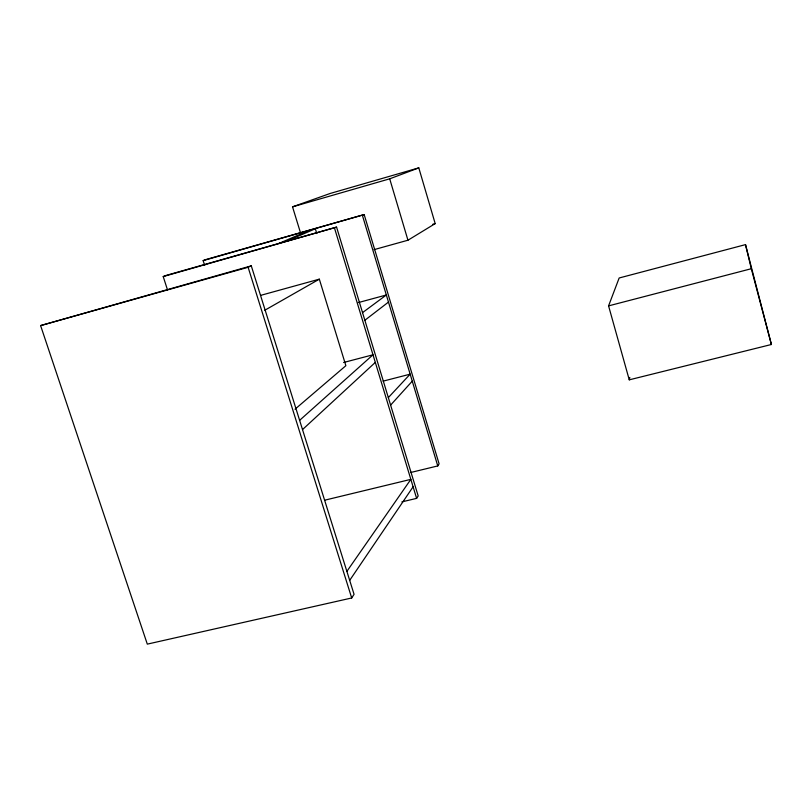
<?xml version="1.0" encoding="UTF-8"?>
<svg xmlns="http://www.w3.org/2000/svg" width="812" height="812" viewBox="0 0 812 812"><rect width="100%" height="100%" fill="white"/><g stroke="black" fill="none" stroke-linecap="round" stroke-linejoin="round"><path stroke-width="1.22" d="M629.259 379.843L608.574 305.88L619.16 277.988L745.507 244.625L771.4 344.501L629.259 379.843L629.807 377.438M351.697 597.977L354.062 594.343L251.284 265.839L40.6 325.592L147.307 644.129L351.697 597.977L248.117 267.28L251.284 265.839M401.91 501.877L416.617 498.365L418.19 495.949L336.574 227.116L166.186 275.39L163.222 276.577L167.475 289.813M410.72 472.493L437.759 465.926L439.099 463.865L364.172 214.581L205.7 259.607L203.152 260.622L204.685 265.443M349.688 580.357L413.105 486.784M346.876 571.374L410.842 479.364L325.003 500.121M390.613 405.107L412.263 381.163M388.329 397.606L410.161 374.17L383.132 381.132M302.511 429.589L375.317 362.396M299.618 420.342L373.002 354.793L343.598 362.497M295.03 409.197L345.871 365.694L319.329 279.166L260.713 295.355M364.852 320.263L388.481 302.094M362.538 312.63L386.339 294.989L358.325 302.582M374.038 249.649L407.949 240.22L435.191 223.615L418.799 167.871L330.19 193.459L292.533 206.847L300.684 233.389M264.763 310.265L319.329 279.166M163.222 276.577L336.574 227.116M203.152 260.622L364.172 214.581M286.149 241.408L315.33 228.761L316.792 233.541M278.77 243.488L308.438 230.72M292.533 206.847L389.709 178.823L418.799 167.871M40.6 325.592L248.117 267.28M432.776 224.295L435.191 223.615M608.574 305.88L751.313 268.721L745.507 244.625M334.503 228.06L416.617 498.365M362.396 215.393L437.759 465.926M389.709 178.823L407.949 240.22M751.313 268.721L771.4 344.501"/></g></svg>
